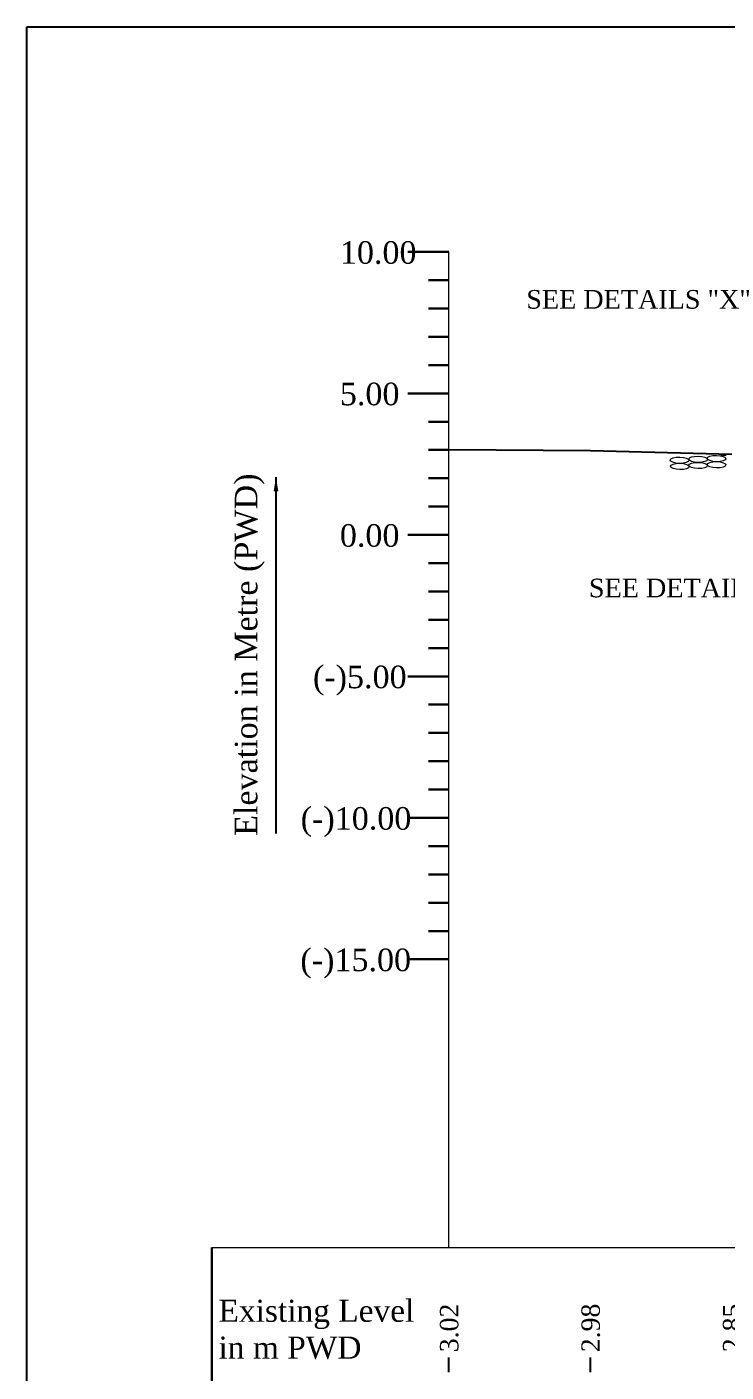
# Model space of a CAD drawing. Header units: metres. Extents: x -2434 to 11656, y -15288 to 8109.
# Drawn here: x 2963.72 to 2988.43, y -11659.14 to -11611.6 of the extents above; entities that cross this region are included whole.
import ezdxf

# ---------------------------------------------------------------- set-up
doc = ezdxf.new("R2010")
doc.units = ezdxf.units.M
doc.layers.add('LINE', color=7, linetype='Continuous')
doc.styles.get("Standard").update_dxf_attribs({"font": 'times.ttf'})
doc.dimstyles.get("Standard").update_dxf_attribs({"dimtxt": 0.5, "dimasz": 0.4075, "dimexe": 0.364, "dimexo": 0.219, "dimgap": 0.09, "dimtad": 0, "dimdec": 0, "dimlfac": 1000, "dimzin": 0, "dimdsep": 46, "dimtxsty": 'Standard', "dimcen": 0.09, "dimadec": 0, "dimazin": 0, "dimtfac": 1, "dimtdec": 0, "dimtofl": 0, "dimtmove": 0, "dimatfit": 3, "dimfxl": 1, "dimtolj": 1, "dimtzin": 0, "dimarcsym": 0})

msp = doc.modelspace()

# ---------------------------------------------------------------- linework, layer by layer
at = {"color": 7, "lineweight": 30, "ltscale": 0.18}
for p, q in [((2978.634377, -11619.548834), (2977.187044, -11619.548834)), ((2978.634377, -11619.548834), (2977.91071, -11619.548834)), ((2978.634377, -11620.548834), (2977.91071, -11620.548834)), ((2978.634377, -11621.548834), (2977.91071, -11621.548834)), ((2978.634377, -11622.548834), (2977.91071, -11622.548834)), ((2978.634377, -11623.548834), (2977.91071, -11623.548834)), ((2978.634377, -11624.548834), (2977.187044, -11624.548834)), ((2978.634377, -11625.548834), (2977.91071, -11625.548834)), ((2978.634377, -11626.548834), (2977.91071, -11626.548834)), ((2978.634377, -11627.548834), (2977.91071, -11627.548834)), ((2978.634377, -11628.548834), (2977.91071, -11628.548834)), ((2978.634377, -11629.548834), (2977.187044, -11629.548834)), ((2978.634377, -11630.548834), (2977.91071, -11630.548834)), ((2978.634377, -11631.548834), (2977.91071, -11631.548834)), ((2978.634377, -11632.548834), (2977.91071, -11632.548834)), ((2978.634377, -11633.548834), (2977.91071, -11633.548834)), ((2978.634377, -11633.548834), (2977.91071, -11633.548834)), ((2978.634377, -11634.548834), (2977.187044, -11634.548834)), ((2978.634377, -11634.548834), (2977.187044, -11634.548834)), ((2978.634377, -11635.548834), (2977.91071, -11635.548834)), ((2978.634377, -11636.548834), (2977.91071, -11636.548834)), ((2978.634377, -11637.548834), (2977.91071, -11637.548834)), ((2978.634377, -11638.548834), (2977.91071, -11638.548834)), ((2978.634377, -11639.548834), (2977.187044, -11639.548834)), ((2978.634377, -11640.548834), (2977.91071, -11640.548834)), ((2978.634377, -11641.548834), (2977.91071, -11641.548834)), ((2978.634377, -11642.548834), (2977.91071, -11642.548834)), ((2978.634377, -11643.548834), (2977.91071, -11643.548834)), ((2978.634377, -11644.548834), (2977.187044, -11644.548834)), ((2970.262333, -11654.729893), (2970.262333, -11663.635144))]:
    msp.add_line(p, q, dxfattribs=at)
at = {"lineweight": 18, "ltscale": 0.18}
for p, q in [((2978.634377, -11654.729893), (2978.634377, -11619.548834)), ((2978.634377, -11629.548834), (2978.634377, -11628.338834)), ((2978.634377, -11629.548834), (2978.634377, -11628.638834)), ((2978.634377, -11639.548834), (2978.634377, -11638.338834)), ((2978.634377, -11639.548834), (2978.634377, -11638.638834))]:
    msp.add_line(p, q, dxfattribs=at)
at = {"color": 0, "linetype": 'Continuous', "lineweight": -3, "ltscale": 0.5}
msp.add_line((2988.434377, -11626.728834), (2988.245437, -11626.727245), dxfattribs=at)
at = {"color": 0, "lineweight": 18, "ltscale": 0.18}
msp.add_line((2970.262333, -11654.729893), (3051.034377, -11654.729893), dxfattribs=at)
at = {"color": 0, "lineweight": -2}
for p, q in [((2978.634377, -11659.116842), (2978.634377, -11658.616842)), ((2978.634377, -11659.135721), (2978.634377, -11658.635721)), ((2983.634377, -11659.116842), (2983.634377, -11658.616842)), ((2983.634377, -11659.135721), (2983.634377, -11658.635721))]:
    msp.add_line(p, q, dxfattribs=at)
at = {"color": 6, "linetype": 'Continuous', "lineweight": -3, "ltscale": 0.5}
msp.add_lwpolyline([(2978.634377, -11626.528834), (2983.634377, -11626.568834), (2988.634377, -11626.698834)], dxfattribs=at)
at = {"color": 0, "linetype": 'Continuous', "lineweight": 0, "ltscale": 0.5}
for centre in [(2986.789217, -11626.911747), (2986.798405, -11627.130354), (2987.442432, -11626.878719), (2987.446019, -11627.095743), (2988.093634, -11627.070636), (2988.095044, -11626.852691)]:
    msp.add_ellipse(centre, major_axis=(-0.332673, 0.007297), ratio=0.329715771, dxfattribs=at)
at = {"layer": 'LINE', "color": 0, "linetype": 'ByBlock', "lineweight": -3, "ltscale": 0.5}
msp.add_lwpolyline([(2963.724572, -11611.597801), (3070.509887, -11611.597801), (3070.509887, -11685.13098), (2963.724572, -11685.13098)], close=True, dxfattribs=at)

# ---------------------------------------------------------------- texts
at = {"color": 0, "lineweight": -2}
for s, p in [('3.02', (2978.969874, -11658.435721)), ('2.98', (2983.969874, -11658.435721)), ('2.85', (2988.969874, -11658.435721))]:
    msp.add_text(s, height=0.65, rotation=90, dxfattribs=at).set_placement(p)
at = {"color": 7, "lineweight": 30, "ltscale": 0.18, "attachment_point": 1}
for s, insert, char_height, width in [('{\\fTimes New Roman|b0|i0|c0|p18;10.00}', (2974.78358, -11619.171408), 0.79702481, 1.46783494), ('{\\fTimes New Roman|b0|i0|c0|p18;5.00}', (2974.78358, -11624.171408), 0.79702481, 0.4908312), ('{\\fTimes New Roman|b0|i0|c0|p18;(-)5.00}', (2973.83273, -11634.171408), 0.79702481, 2.85190168), ('{\\fTimes New Roman|b0|i0|c0|p18;(-)15.00}', (2973.388763, -11644.171408), 0.79702481, 2.85190168), ('Existing Level in m PWD', (2970.495508, -11656.578039), 0.78192173, 7.64356113)]:
    msp.add_mtext(s, dxfattribs=dict(at, insert=insert, char_height=char_height, width=width))
at = {"color": 7, "lineweight": 30, "ltscale": 0.18, "insert": (2971.069999, -11640.185134), "char_height": 0.79702481, "width": 17.01025937, "attachment_point": 1, "rotation": 90}
msp.add_mtext('Elevation in Metre (PWD)', dxfattribs=at)
at = {"color": 7, "lineweight": 30, "ltscale": 0.18, "char_height": 0.79702481, "attachment_point": 1}
for s, insert in [('{\\fTimes New Roman|b0|i0|c0|p18;0.00}', (2974.78358, -11629.171408)), ('{\\fTimes New Roman|b0|i0|c0|p18;(-)10.00}', (2973.399519, -11639.171408))]:
    msp.add_mtext(s, dxfattribs=dict(at, insert=insert))
at = {"layer": 'LINE', "color": 0, "linetype": 'ByBlock', "lineweight": -3, "ltscale": 0.5, "char_height": 0.65828823}
for s, insert, attachment_point in [('SEE DETAILS "X"', (2981.370728, -11620.896454), 1), ('SEE DETAILS "Y"', (2991.520956, -11631.096798), 3)]:
    msp.add_mtext(s, dxfattribs=dict(at, insert=insert, attachment_point=attachment_point))

# ---------------------------------------------------------------- leaders
at = {"color": 7, "lineweight": 30, "ltscale": 0.18}
msp.add_leader([(2972.526367, -11627.508058), (2972.526367, -11640.102409)], dimstyle='Standard', override={"dimtxt": 0.75, "dimasz": 0.5, "dimdec": 2, "dimrnd": 0.002, "dimpost": 'm', "dimcen": 0.05, "dimclrd": 7, "dimadec": 1, "dimtdec": 2, "dimfrac": 2}, dxfattribs=at)

doc.saveas('drawing.dxf')
